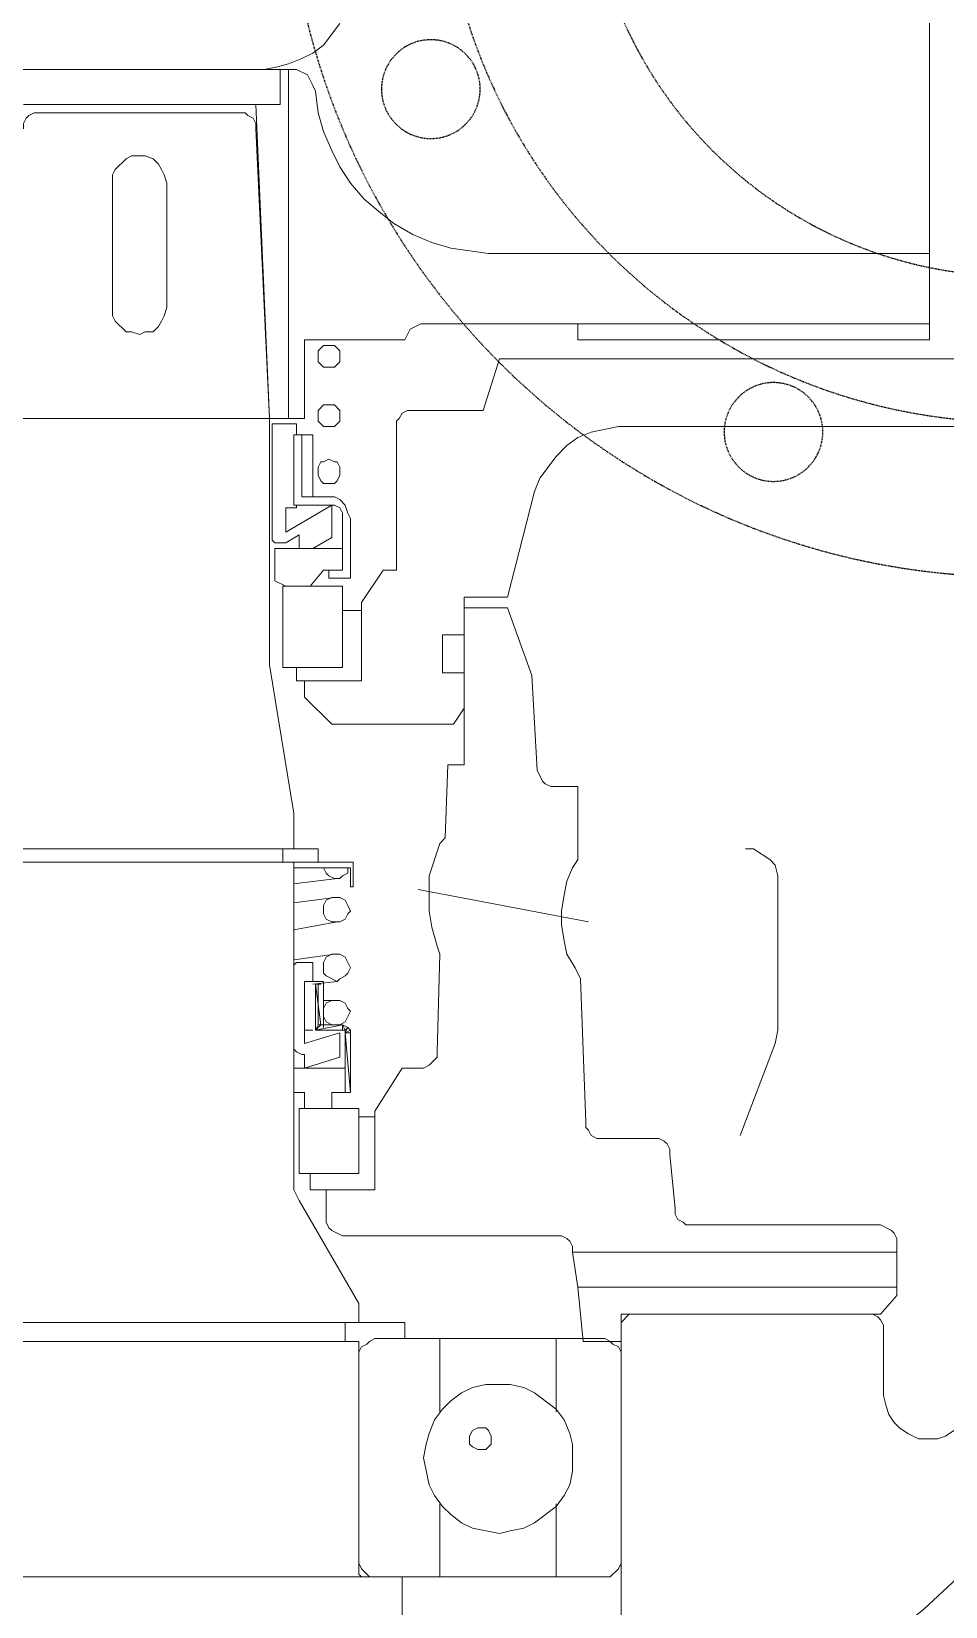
# Model space of a CAD drawing. Extents: x -3873 to 164127, y 7129 to 96529.
# Drawn here: x 54457.5 to 54619.2, y 32112.4 to 32390.8 of the extents above; entities that cross this region are included whole.
import ezdxf

# ---------------------------------------------------------------- set-up
doc = ezdxf.new("R2010")
doc.units = 0
doc.linetypes.add('DASHED', pattern=[0.2068, 0.1655, -0.0413])
doc.linetypes.add('HIDDEN', pattern=[9.525, 6.35, -3.175])
doc.layers.get('0').update_dxf_attribs({"linetype": 'CONTINUOUS'})
doc.layers.add('FLOORGUTTER', color=5, linetype='HIDDEN')
doc.layers.add('LAYOUT-KROMEKA', color=1, linetype='CONTINUOUS')

# ---------------------------------------------------------------- blocks, each defined once
blk = doc.blocks.new('bwk 5000-ust')
at = {"color": 1, "lineweight": 0}
for points in [[(-535.26, -31.09), (-536.22, -32.05), (-543.39, -31.09)], [(-536.22, -32.05), (-543.39, -31.09), (-543.39, -32.05)], [(-535.26, -35.88), (-536.22, -35.88), (-535.26, -31.09)], [(-536.22, -35.88), (-535.26, -31.09), (-536.22, -32.05)], [(-535.74, -36.83), (-535.26, -36.35), (-536.22, -35.88)], [(-535.26, -36.35), (-536.22, -35.88), (-535.26, -35.88)], [(-535.26, -37.31), (-534.78, -36.35), (-535.74, -36.83)], [(-534.78, -36.35), (-535.74, -36.83), (-535.26, -36.35)], [(-534.78, -37.31), (-534.78, -36.35), (-535.26, -37.31)], [(-524.26, -36.35), (-524.26, -37.31), (-534.78, -36.35)], [(-524.26, -37.31), (-534.78, -36.35), (-534.78, -37.31)]]:
    blk.add_lwpolyline(points, dxfattribs=at)
at = {"color": 1, "lineweight": 5}
for points in [[(-535.26, -35.88), (-536.22, -35.88), (-536.22, -31.57), (-535.26, -31.09)], [(-535.74, -36.83), (-535.26, -36.35), (-535.26, -35.88), (-536.22, -35.88)], [(-535.26, -37.31), (-534.78, -36.35), (-535.26, -36.35), (-535.74, -36.83)], [(-534.78, -37.31), (-534.78, -36.35), (-535.26, -37.31)], [(-524.26, -36.35), (-524.26, -37.31), (-534.78, -37.31), (-534.78, -36.35)]]:
    blk.add_lwpolyline(points, close=True, dxfattribs=at)
at = {"color": 1, "lineweight": 0}
blk.add_lwpolyline([(-534.78, -36.35), (-535.26, -37.31)], close=True, dxfattribs=at)
at = {"color": 1, "lineweight": 5}
for points in [[(-483.6, -36.35), (-483.6, -36.35), (-483.6, 36.35), (-483.6, 36.35)], [(-480.25, 36.35), (-480.25, 36.35), (-480.25, -36.35), (-480.25, -36.35)], [(-438.64, 38.75), (-438.64, 38.75), (-438.64, -38.75), (-438.64, -38.75)], [(-567.31, -25.35), (-567.31, -25.35), (-567.31, 25.83), (-567.31, 25.83)], [(-564.92, -27.27), (-564.92, -27.27), (-564.92, 27.27), (-564.92, 27.27)], [(-705.07, 0), (-705.07, 0), (-705.07, 24.87), (-705.07, 24.87)], [(-643.37, -26.31), (-643.37, -26.31), (-643.37, 23.44), (-643.37, 23.44)], [(-698.85, 20.57), (-698.85, 20.57), (-698.85, -20.57), (-698.85, -20.57)], [(-697.42, 17.7), (-697.42, 17.7), (-697.42, -17.7), (-697.42, -17.7)], [(-684.98, 4.78), (-684.98, 4.78), (-662.98, 4.78), (-662.98, 4.78)], [(-438.64, 0), (-438.64, 0), (-438.64, -73.66), (-438.64, -73.66)], [(-705.07, 0), (-705.07, 0), (-705.07, -24.87), (-705.07, -24.87)], [(-684.98, -4.78), (-684.98, -4.78), (-662.98, -4.78), (-662.98, -4.78)], [(-698.85, -20.57), (-698.85, -20.57), (-698.85, -24.87), (-698.85, -24.87)], [(-643.37, -22.96), (-643.37, -22.96), (-698.85, -20.57), (-698.85, -20.57)], [(-643.37, -22.96), (-643.37, -22.96), (-694.55, -20.57), (-694.55, -20.57)], [(-705.07, -24.87), (-705.07, -24.87), (-705.07, -26.31), (-705.07, -26.31)], [(-698.85, -24.87), (-698.85, -24.87), (-705.07, -24.87), (-705.07, -24.87)], [(-643.37, -22.96), (-643.37, -22.96), (-599.84, -22.96), (-599.84, -22.96)], [(-622.8, -23.44), (-622.8, -23.44), (-642.41, -23.44), (-642.41, -23.44)], [(-642.41, -27.74), (-642.41, -27.74), (-642.41, -23.44), (-642.41, -23.44)], [(-614.67, -23.92), (-614.67, -23.92), (-620.41, -23.92), (-620.41, -23.92)], [(-620.41, -23.92), (-620.41, -23.92), (-620.41, -35.88), (-620.41, -35.88)], [(-613.71, -25.83), (-613.71, -25.83), (-614.67, -23.92), (-614.67, -23.92)], [(-599.84, -22.96), (-599.84, -22.96), (-573.53, -27.27), (-573.53, -27.27)], [(-643.37, -26.31), (-643.37, -26.31), (-705.07, -26.31), (-705.07, -26.31)], [(-705.07, -26.31), (-705.07, -26.31), (-705.07, -26.31), (-705.07, -26.31)], [(-643.37, -26.31), (-643.37, -26.31), (-643.37, -29.18), (-643.37, -29.18)], [(-640.5, -27.74), (-640.5, -27.74), (-642.41, -27.74), (-642.41, -27.74)], [(-640.5, -27.27), (-640.5, -27.27), (-640.5, -28.7), (-640.5, -28.7)], [(-628.06, -27.27), (-628.06, -27.27), (-640.5, -27.27), (-640.5, -27.27)], [(-640.5, -27.27), (-640.5, -27.27), (-640.5, -27.74), (-640.5, -27.74)], [(-623.28, -25.83), (-623.28, -25.83), (-628.06, -33.96), (-628.06, -33.96)], [(-628.06, -33.48), (-628.06, -33.48), (-628.06, -27.27), (-628.06, -27.27)], [(-628.06, -27.74), (-628.06, -27.74), (-628.06, -27.27), (-628.06, -27.27)], [(-627.58, -27.74), (-627.58, -27.74), (-628.06, -27.74), (-628.06, -27.74)], [(-627.58, -25.83), (-627.58, -25.83), (-627.58, -27.74), (-627.58, -27.74)], [(-623.28, -25.83), (-623.28, -25.83), (-627.58, -25.83), (-627.58, -25.83)], [(-622.8, -28.22), (-622.8, -28.22), (-621.36, -25.83), (-621.36, -25.83)], [(-613.71, -25.35), (-613.71, -25.35), (-613.71, -30.14), (-613.71, -30.14)], [(-613.71, -25.35), (-613.71, -25.35), (-599.36, -25.35), (-599.36, -25.35)], [(-613.71, -35.88), (-613.71, -35.88), (-613.71, -25.35), (-613.71, -25.35)], [(-599.36, -25.35), (-599.36, -25.35), (-599.36, -27.74), (-599.36, -27.74)], [(-596.97, -27.74), (-596.97, -27.74), (-599.36, -27.74), (-599.36, -27.74)], [(-599.36, -27.74), (-599.36, -27.74), (-599.36, -35.88), (-599.36, -35.88)], [(-599.36, -27.74), (-599.36, -27.74), (-599.36, -35.88), (-599.36, -35.88)], [(-596.97, -27.74), (-596.97, -27.74), (-596.97, -29.66), (-596.97, -29.66)], [(-573.53, -27.27), (-573.53, -27.27), (-567.31, -27.27), (-567.31, -27.27)], [(-567.31, -31.57), (-567.31, -31.57), (-567.31, -25.35), (-567.31, -25.35)], [(-564.92, -25.35), (-564.92, -25.35), (-567.31, -25.35), (-567.31, -25.35)], [(-564.92, -27.27), (-564.92, -27.27), (-564.92, -25.35), (-564.92, -25.35)], [(-564.92, -27.27), (-564.92, -27.27), (-564.92, -37.79), (-564.92, -37.79)], [(-564.92, -27.27), (-564.92, -27.27), (-508.95, -27.27), (-508.95, -27.27)], [(-563.96, -37.31), (-563.96, -37.31), (-563.96, -27.27), (-563.96, -27.27)], [(-561.09, -27.27), (-561.09, -27.27), (-562.05, -34.92), (-562.05, -34.92)], [(-557.74, -27.27), (-557.74, -27.27), (-558.7, -34.44), (-558.7, -34.44)], [(-552.96, -27.27), (-552.96, -27.27), (-554.4, -34.92), (-554.4, -34.92)], [(-547.7, -27.27), (-547.7, -27.27), (-548.66, -34.44), (-548.66, -34.44)], [(-532.39, -27.27), (-532.39, -27.27), (-545.79, -27.27), (-545.79, -27.27)], [(-528.56, -36.35), (-528.56, -36.35), (-528.56, -27.27), (-528.56, -27.27)], [(-528.56, -27.27), (-528.56, -27.27), (-524.26, -27.27), (-524.26, -27.27)], [(-524.26, -27.27), (-524.26, -27.27), (-524.26, -29.18), (-524.26, -29.18)], [(-643.37, -29.18), (-643.37, -29.18), (-657.24, -29.18), (-657.24, -29.18)], [(-657.24, -29.18), (-657.24, -29.18), (-657.24, -46.88), (-657.24, -46.88)], [(-640.5, -28.7), (-640.5, -28.7), (-629.49, -28.7), (-629.49, -28.7)], [(-640.5, -30.61), (-640.5, -30.61), (-640.5, -28.7), (-640.5, -28.7)], [(-629.49, -30.61), (-629.49, -30.61), (-640.5, -30.61), (-640.5, -30.61)], [(-629.49, -33.48), (-629.49, -33.48), (-629.49, -28.7), (-629.49, -28.7)], [(-620.41, -28.22), (-620.41, -28.22), (-622.8, -28.22), (-622.8, -28.22)], [(-620.41, -30.61), (-620.41, -30.61), (-622.32, -33.96), (-622.32, -33.96)], [(-620.41, -28.22), (-620.41, -28.22), (-620.41, -30.61), (-620.41, -30.61)], [(-613.71, -30.14), (-613.71, -30.14), (-616.58, -32.53), (-616.58, -32.53)], [(-596.97, -29.18), (-596.97, -29.18), (-594.1, -29.18), (-594.1, -29.18)], [(-596.97, -29.18), (-596.97, -29.18), (-596.97, -39.22), (-596.97, -39.22)], [(-596.97, -29.66), (-596.97, -29.66), (-596.97, -39.22), (-596.97, -39.22)], [(-589.31, -33.96), (-589.31, -33.96), (-594.1, -29.18), (-594.1, -29.18)], [(-547.22, -28.7), (-547.22, -28.7), (-547.22, -30.61), (-547.22, -30.61)], [(-547.22, -30.61), (-547.22, -30.61), (-543.87, -30.61), (-543.87, -30.61)], [(-543.87, -29.18), (-543.87, -29.18), (-532.87, -29.18), (-532.87, -29.18)], [(-543.87, -30.61), (-543.87, -30.61), (-543.87, -29.18), (-543.87, -29.18)], [(-543.39, -30.61), (-543.39, -30.61), (-543.87, -34.92), (-543.87, -34.92)], [(-543.87, -32.53), (-543.87, -32.53), (-543.87, -30.61), (-543.87, -30.61)], [(-535.26, -30.61), (-535.26, -30.61), (-535.26, -29.18), (-535.26, -29.18)], [(-532.87, -29.18), (-532.87, -29.18), (-534.78, -35.4), (-534.78, -35.4)], [(-530.96, -29.18), (-530.96, -29.18), (-530.96, -28.7), (-530.96, -28.7)], [(-528.56, -29.18), (-528.56, -29.18), (-530.96, -29.18), (-530.96, -29.18)], [(-530.48, -35.4), (-530.48, -35.4), (-528.56, -29.18), (-528.56, -29.18)], [(-524.26, -29.18), (-524.26, -29.18), (-521.39, -29.18), (-521.39, -29.18)], [(-521.39, -38.75), (-521.39, -38.75), (-521.39, -28.22), (-521.39, -28.22)], [(-521.39, -28.22), (-521.39, -28.22), (-509.91, -28.22), (-509.91, -28.22)], [(-521.39, -29.18), (-521.39, -29.18), (-521.39, -33.96), (-521.39, -33.96)], [(-509.91, -28.22), (-509.91, -28.22), (-509.91, -38.75), (-509.91, -38.75)], [(-509.91, -38.75), (-509.91, -38.75), (-509.91, -30.14), (-509.91, -30.14)], [(-509.91, -30.14), (-509.91, -30.14), (-507.04, -30.14), (-507.04, -30.14)], [(-507.04, -30.14), (-507.04, -30.14), (-507.04, -41.62), (-507.04, -41.62)], [(-486.95, -38.75), (-486.95, -38.75), (-505.13, -28.22), (-505.13, -28.22)], [(-616.58, -33.48), (-616.58, -33.48), (-616.58, -32.53), (-616.58, -32.53)], [(-564.92, -31.57), (-564.92, -31.57), (-567.31, -31.57), (-567.31, -31.57)], [(-535.74, -32.53), (-535.74, -32.53), (-543.87, -32.53), (-543.87, -32.53)], [(-540.52, -34.92), (-540.52, -34.92), (-540.52, -32.53), (-540.52, -32.53)], [(-536.22, -32.53), (-536.22, -32.53), (-536.22, -34.44), (-536.22, -34.44)], [(-507.04, -33.01), (-507.04, -33.01), (-502.26, -33.01), (-502.26, -33.01)], [(-507.04, -33.01), (-507.04, -33.01), (-507.04, -41.62), (-507.04, -41.62)], [(-628.06, -33.96), (-628.06, -33.96), (-622.32, -33.96), (-622.32, -33.96)], [(-625.67, -35.88), (-625.67, -35.88), (-616.58, -35.88), (-616.58, -35.88)], [(-616.58, -33.48), (-616.58, -33.48), (-615.14, -33.48), (-615.14, -33.48)], [(-616.58, -35.88), (-616.58, -35.88), (-616.58, -33.48), (-616.58, -33.48)], [(-615.14, -37.31), (-615.14, -37.31), (-615.14, -33.48), (-615.14, -33.48)], [(-609.4, -35.88), (-609.4, -35.88), (-613.71, -35.88), (-613.71, -35.88)], [(-599.36, -35.88), (-599.36, -35.88), (-611.32, -35.88), (-611.32, -35.88)], [(-609.4, -35.88), (-609.4, -35.88), (-609.4, -39.22), (-609.4, -39.22)], [(-599.36, -35.88), (-599.36, -35.88), (-609.4, -35.88), (-609.4, -35.88)], [(-589.31, -33.96), (-589.31, -33.96), (-589.31, -55.49), (-589.31, -55.49)], [(-534.78, -35.4), (-534.78, -35.4), (-530.48, -35.4), (-530.48, -35.4)], [(-524.26, -33.96), (-524.26, -33.96), (-524.26, -36.35), (-524.26, -36.35)], [(-521.39, -33.96), (-521.39, -33.96), (-524.26, -33.96), (-524.26, -33.96)], [(-498.91, -35.88), (-498.91, -35.88), (-498.91, -73.66), (-498.91, -73.66)], [(-615.14, -37.31), (-615.14, -37.31), (-625.67, -37.31), (-625.67, -37.31)], [(-564.92, -37.79), (-564.92, -37.79), (-560.61, -37.79), (-560.61, -37.79)], [(-560.61, -37.31), (-560.61, -37.31), (-563.96, -37.31), (-563.96, -37.31)], [(-560.61, -37.79), (-560.61, -37.79), (-560.61, -37.31), (-560.61, -37.31)], [(-524.26, -36.35), (-524.26, -36.35), (-528.56, -36.35), (-528.56, -36.35)], [(-509.91, -38.75), (-509.91, -38.75), (-521.39, -38.75), (-521.39, -38.75)], [(-519.95, -41.62), (-519.95, -41.62), (-519.95, -38.75), (-519.95, -38.75)], [(-519.95, -38.75), (-519.95, -38.75), (-509.91, -38.75), (-509.91, -38.75)], [(-486.95, -38.75), (-486.95, -38.75), (-483.6, -38.75), (-483.6, -38.75)], [(-483.6, -36.35), (-483.6, -36.35), (-480.25, -36.35), (-480.25, -36.35)], [(-483.6, -38.75), (-483.6, -38.75), (-483.6, -36.35), (-483.6, -36.35)], [(-483.6, -38.75), (-483.6, -38.75), (-483.6, -46.88), (-483.6, -46.88)], [(-480.25, -36.35), (-480.25, -36.35), (-480.25, -38.75), (-480.25, -38.75)], [(-480.25, -38.75), (-480.25, -38.75), (-439.59, -38.75), (-439.59, -38.75)], [(-441.99, -38.75), (-441.99, -38.75), (-477.38, -38.75), (-477.38, -38.75)], [(-610.84, -39.22), (-610.84, -39.22), (-616.58, -43.05), (-616.58, -43.05)], [(-596.97, -39.22), (-596.97, -39.22), (-610.84, -39.22), (-610.84, -39.22)], [(-596.97, -39.22), (-596.97, -39.22), (-609.4, -39.22), (-609.4, -39.22)], [(-520.91, -41.62), (-520.91, -41.62), (-528.56, -46.4), (-528.56, -46.4)], [(-507.04, -41.62), (-507.04, -41.62), (-520.91, -41.62), (-520.91, -41.62)], [(-507.04, -41.62), (-507.04, -41.62), (-520.91, -41.62), (-520.91, -41.62)], [(-507.04, -41.62), (-507.04, -41.62), (-519.95, -41.62), (-519.95, -41.62)], [(-507.04, -41.62), (-507.04, -41.62), (-519.95, -41.62), (-519.95, -41.62)], [(-480.73, -45.44), (-480.73, -45.44), (-480.73, -41.62), (-480.73, -41.62)], [(-438.64, -39.22), (-438.64, -39.22), (-438.64, -46.4), (-438.64, -46.4)], [(-616.58, -43.05), (-616.58, -43.05), (-616.58, -45.44), (-616.58, -45.44)], [(-616.58, -45.44), (-616.58, -45.44), (-641.93, -45.44), (-641.93, -45.44)], [(-528.56, -49.27), (-528.56, -49.27), (-528.56, -46.4), (-528.56, -46.4)], [(-483.6, -46.88), (-483.6, -46.88), (-480.73, -46.88), (-480.73, -46.88)], [(-480.73, -53.1), (-480.73, -53.1), (-480.73, -45.44), (-480.73, -45.44)], [(-438.64, -45.44), (-438.64, -45.44), (-438.64, -53.1), (-438.64, -53.1)], [(-438.64, -46.4), (-438.64, -46.4), (-197.55, -46.4), (-197.55, -46.4)], [(-644.8, -48.31), (-644.8, -48.31), (-644.8, -60.75), (-644.8, -60.75)], [(-554.4, -79.4), (-554.4, -79.4), (-560.14, -49.27), (-560.14, -49.27)], [(-660.11, -51.18), (-660.11, -51.18), (-660.11, -139.68), (-660.11, -139.68)], [(-550.09, -52.62), (-550.09, -52.62), (-548.66, -53.1), (-548.66, -53.1)], [(-548.66, -53.1), (-548.66, -53.1), (-531.43, -52.62), (-531.43, -52.62)], [(-605.1, -57.4), (-605.1, -57.4), (-605.1, -53.57), (-605.1, -53.57)], [(-605.1, -53.57), (-605.1, -53.57), (-598.4, -53.57), (-598.4, -53.57)], [(-598.4, -53.57), (-598.4, -53.57), (-598.4, -57.4), (-598.4, -57.4)], [(-592.18, -57.4), (-592.18, -57.4), (-589.31, -55.49), (-589.31, -55.49)], [(-582.14, -54.53), (-582.14, -54.53), (-569.22, -54.05), (-569.22, -54.05)], [(-582.14, -54.53), (-582.14, -54.53), (-582.14, -57.4), (-582.14, -57.4)], [(-569.22, -54.05), (-569.22, -54.05), (-568.27, -53.1), (-568.27, -53.1)], [(-480.73, -73.66), (-480.73, -73.66), (-480.73, -53.1), (-480.73, -53.1)], [(-467.82, -53.1), (-467.82, -53.1), (-480.73, -53.1), (-480.73, -53.1)], [(-438.64, -53.1), (-438.64, -53.1), (-451.55, -53.1), (-451.55, -53.1)], [(-611.8, -57.4), (-611.8, -57.4), (-611.8, -65.05), (-611.8, -65.05)], [(-605.1, -57.4), (-605.1, -57.4), (-611.8, -57.4), (-611.8, -57.4)], [(-609.88, -57.4), (-609.88, -57.4), (-609.88, -65.05), (-609.88, -65.05)], [(-582.14, -57.4), (-582.14, -57.4), (-609.88, -57.4), (-609.88, -57.4)], [(-592.18, -57.4), (-592.18, -57.4), (-594.1, -57.4), (-594.1, -57.4)], [(-644.8, -60.75), (-644.8, -60.75), (-653.89, -63.62), (-653.89, -63.62)], [(-672.54, -139.68), (-672.54, -139.68), (-672.54, -61.71), (-672.54, -61.71)], [(-653.89, -63.62), (-653.89, -63.62), (-653.89, -195.64), (-653.89, -195.64)], [(-611.8, -65.05), (-611.8, -65.05), (-630.45, -69.84), (-630.45, -69.84)], [(-609.88, -65.05), (-609.88, -65.05), (-597.92, -69.36), (-597.92, -69.36)], [(-581.18, -70.32), (-581.18, -70.32), (-597.92, -69.36), (-597.92, -69.36)], [(-578.31, -77.49), (-578.31, -77.49), (-578.31, -73.66), (-578.31, -73.66)], [(-480.73, -78.45), (-480.73, -78.45), (-480.73, -73.66), (-480.73, -73.66)], [(-467.82, -73.66), (-467.82, -73.66), (-480.73, -73.66), (-480.73, -73.66)], [(-438.64, -73.66), (-438.64, -73.66), (-451.55, -73.66), (-451.55, -73.66)], [(-660.11, -77.49), (-660.11, -77.49), (-657.24, -77.49), (-657.24, -77.49)], [(-657.24, -77.49), (-657.24, -77.49), (-657.24, -139.68), (-657.24, -139.68)], [(-578.31, -77.49), (-578.31, -77.49), (-565.4, -77.49), (-565.4, -77.49)], [(-565.4, -77.49), (-565.4, -77.49), (-563.96, -76.53), (-563.96, -76.53)], [(-546.26, -77.01), (-546.26, -77.01), (-544.35, -77.97), (-544.35, -77.97)], [(-496.04, -76.53), (-496.04, -76.53), (-496.04, -133.94), (-496.04, -133.94)], [(-489.82, -77.49), (-489.82, -77.49), (-496.04, -76.53), (-496.04, -76.53)], [(-480.25, -78.45), (-480.25, -78.45), (-489.82, -77.49), (-489.82, -77.49)], [(-489.82, -77.49), (-489.82, -77.49), (-489.82, -133.94), (-489.82, -133.94)], [(-544.35, -77.97), (-544.35, -77.97), (-519, -78.93), (-519, -78.93)], [(-480.73, -82.27), (-480.73, -82.27), (-480.73, -78.45), (-480.73, -78.45)], [(-480.25, -85.14), (-480.25, -85.14), (-480.25, -78.45), (-480.25, -78.45)], [(-516.13, -90.88), (-516.13, -90.88), (-516.13, -81.8), (-516.13, -81.8)], [(-641.93, -84.67), (-641.93, -84.67), (-641.93, -150.2), (-641.93, -150.2)], [(-483.6, -85.14), (-483.6, -85.14), (-485.04, -86.58), (-485.04, -86.58)], [(-480.25, -85.14), (-480.25, -85.14), (-485.04, -85.14), (-485.04, -85.14)], [(-485.04, -131.06), (-485.04, -131.06), (-485.04, -85.14), (-485.04, -85.14)], [(-406.11, -85.14), (-406.11, -85.14), (-483.6, -85.14), (-483.6, -85.14)], [(-441.99, -85.14), (-441.99, -85.14), (-477.38, -85.14), (-477.38, -85.14)], [(-485.04, -86.58), (-485.04, -86.58), (-485.04, -106.19), (-485.04, -106.19)], [(-513.26, -93.75), (-513.26, -93.75), (-503.69, -94.71), (-503.69, -94.71)], [(-500.82, -131.06), (-500.82, -131.06), (-500.82, -97.58), (-500.82, -97.58)], [(-516.61, -106.19), (-516.61, -106.19), (-532.87, -112.41), (-532.87, -112.41)], [(-485.04, -117.19), (-485.04, -117.19), (-485.04, -106.19), (-485.04, -106.19)], [(-485.04, -117.19), (-485.04, -117.19), (-485.04, -128.67), (-485.04, -128.67)], [(-485.04, -131.06), (-485.04, -131.06), (-488.38, -133.94), (-488.38, -133.94)], [(-482.17, -131.54), (-482.17, -131.54), (-470.69, -131.54), (-470.69, -131.54)], [(-497.47, -133.94), (-497.47, -133.94), (-496.04, -133.94), (-496.04, -133.94)], [(-496.04, -133.94), (-496.04, -133.94), (-488.38, -133.94), (-488.38, -133.94)], [(-767.26, -139.68), (-767.26, -139.68), (-657.24, -139.68), (-657.24, -139.68)]]:
    blk.add_open_spline(points, degree=3, dxfattribs=at)
for points, knots in [([(-697.42, 17.7), (-697.42, 17.7), (-697.42, 18.66), (-697.42, 18.66), (-697.42, 18.66), (-696.94, 19.61), (-696.94, 19.61), (-696.94, 19.61), (-696.46, 20.09), (-696.46, 20.09), (-696.46, 20.09), (-695.51, 20.57), (-695.51, 20.57), (-695.51, 20.57), (-694.55, 20.57), (-694.55, 20.57)], [0, 0, 0, 0, 1, 1, 1, 2, 2, 2, 3, 3, 3, 4, 4, 4, 5, 5, 5, 5]), ([(-684.98, -4.78), (-684.98, -4.78), (-686.42, -4.31), (-686.42, -4.31), (-686.42, -4.31), (-687.37, -3.83), (-687.37, -3.83), (-687.37, -3.83), (-688.33, -3.35), (-688.33, -3.35), (-688.33, -3.35), (-689.29, -2.39), (-689.29, -2.39), (-689.29, -2.39), (-689.77, -0.96), (-689.77, -0.96), (-689.77, -0.96), (-689.77, 1.44), (-689.77, 1.44), (-689.77, 1.44), (-689.29, 2.39), (-689.29, 2.39), (-689.29, 2.39), (-687.37, 4.31), (-687.37, 4.31), (-687.37, 4.31), (-686.42, 4.78), (-686.42, 4.78), (-686.42, 4.78), (-684.98, 4.78), (-684.98, 4.78)], [0, 0, 0, 0, 1, 1, 1, 2, 2, 2, 3, 3, 3, 4, 4, 4, 5, 5, 5, 6, 6, 6, 7, 7, 7, 8, 8, 8, 9, 9, 9, 10, 10, 10, 10]), ([(-662.98, 4.78), (-662.98, 4.78), (-661.54, 4.78), (-661.54, 4.78), (-661.54, 4.78), (-660.59, 4.31), (-660.59, 4.31), (-660.59, 4.31), (-658.67, 2.39), (-658.67, 2.39), (-658.67, 2.39), (-658.67, 1.44), (-658.67, 1.44), (-658.67, 1.44), (-658.19, 0), (-658.19, 0), (-658.19, 0), (-658.67, -0.96), (-658.67, -0.96), (-658.67, -0.96), (-658.67, -2.39), (-658.67, -2.39), (-658.67, -2.39), (-659.63, -3.35), (-659.63, -3.35), (-659.63, -3.35), (-660.59, -3.83), (-660.59, -3.83), (-660.59, -3.83), (-661.54, -4.31), (-661.54, -4.31), (-661.54, -4.31), (-662.98, -4.78), (-662.98, -4.78)], [0, 0, 0, 0, 1, 1, 1, 2, 2, 2, 3, 3, 3, 4, 4, 4, 5, 5, 5, 6, 6, 6, 7, 7, 7, 8, 8, 8, 9, 9, 9, 10, 10, 10, 11, 11, 11, 11]), ([(-694.55, -20.57), (-694.55, -20.57), (-695.51, -20.57), (-695.51, -20.57), (-695.51, -20.57), (-696.46, -20.09), (-696.46, -20.09), (-696.46, -20.09), (-696.94, -19.13), (-696.94, -19.13), (-696.94, -19.13), (-697.42, -18.66), (-697.42, -18.66), (-697.42, -18.66), (-697.42, -17.7), (-697.42, -17.7)], [0, 0, 0, 0, 1, 1, 1, 2, 2, 2, 3, 3, 3, 4, 4, 4, 5, 5, 5, 5]), ([(-705.07, -22), (-705.07, -22), (-705.55, -24.4), (-705.55, -24.4), (-705.55, -24.4), (-706.03, -26.31), (-706.03, -26.31), (-706.03, -26.31), (-706.99, -28.7), (-706.99, -28.7), (-706.99, -28.7), (-707.94, -30.61), (-707.94, -30.61), (-707.94, -30.61), (-709.38, -32.53), (-709.38, -32.53), (-709.38, -32.53), (-713.2, -35.4), (-713.2, -35.4)], [0, 0, 0, 0, 1, 1, 1, 2, 2, 2, 3, 3, 3, 4, 4, 4, 5, 5, 5, 6, 6, 6, 6]), ([(-622.8, -23.44), (-622.8, -23.44), (-621.84, -23.44), (-621.84, -23.44), (-621.84, -23.44), (-621.36, -23.92), (-621.36, -23.92), (-621.36, -23.92), (-621.36, -25.83), (-621.36, -25.83)], [0, 0, 0, 0, 1, 1, 1, 2, 2, 2, 3, 3, 3, 3]), ([(-701.25, -31.09), (-701.25, -31.09), (-702.2, -30.61), (-702.2, -30.61), (-702.2, -30.61), (-704.12, -29.66), (-704.12, -29.66), (-704.12, -29.66), (-705.07, -27.74), (-705.07, -27.74), (-705.07, -27.74), (-705.07, -26.31), (-705.07, -26.31)], [0, 0, 0, 0, 1, 1, 1, 2, 2, 2, 3, 3, 3, 4, 4, 4, 4]), ([(-547.22, -28.7), (-547.22, -28.7), (-547.22, -27.74), (-547.22, -27.74), (-547.22, -27.74), (-546.74, -27.27), (-546.74, -27.27), (-546.74, -27.27), (-545.79, -27.27), (-545.79, -27.27)], [0, 0, 0, 0, 1, 1, 1, 2, 2, 2, 3, 3, 3, 3]), ([(-532.39, -27.27), (-532.39, -27.27), (-531.91, -27.27), (-531.91, -27.27), (-531.91, -27.27), (-531.43, -27.74), (-531.43, -27.74), (-531.43, -27.74), (-530.96, -28.7), (-530.96, -28.7)], [0, 0, 0, 0, 1, 1, 1, 2, 2, 2, 3, 3, 3, 3]), ([(-508.95, -27.27), (-508.95, -27.27), (-507.04, -27.27), (-507.04, -27.27), (-507.04, -27.27), (-505.13, -28.22), (-505.13, -28.22)], [0, 0, 0, 0, 1, 1, 1, 2, 2, 2, 2]), ([(-701.25, -31.09), (-701.25, -31.09), (-697.42, -31.57), (-697.42, -31.57), (-697.42, -31.57), (-694.07, -32.53), (-694.07, -32.53), (-694.07, -32.53), (-690.72, -33.96), (-690.72, -33.96), (-690.72, -33.96), (-687.85, -35.4), (-687.85, -35.4), (-687.85, -35.4), (-684.98, -37.31), (-684.98, -37.31), (-684.98, -37.31), (-682.11, -39.7), (-682.11, -39.7), (-682.11, -39.7), (-679.72, -42.57), (-679.72, -42.57), (-679.72, -42.57), (-677.81, -44.96), (-677.81, -44.96), (-677.81, -44.96), (-675.89, -48.31), (-675.89, -48.31), (-675.89, -48.31), (-674.46, -51.66), (-674.46, -51.66), (-674.46, -51.66), (-673.5, -55.01), (-673.5, -55.01), (-673.5, -55.01), (-672.54, -61.71), (-672.54, -61.71)], [0, 0, 0, 0, 1, 1, 1, 2, 2, 2, 3, 3, 3, 4, 4, 4, 5, 5, 5, 6, 6, 6, 7, 7, 7, 8, 8, 8, 9, 9, 9, 10, 10, 10, 11, 11, 11, 12, 12, 12, 12]), ([(-656.28, -33.48), (-656.28, -33.48), (-656.28, -32.53), (-656.28, -32.53), (-656.28, -32.53), (-655.32, -31.57), (-655.32, -31.57), (-655.32, -31.57), (-653.41, -31.57), (-653.41, -31.57), (-653.41, -31.57), (-652.45, -32.53), (-652.45, -32.53), (-652.45, -32.53), (-652.45, -34.44), (-652.45, -34.44), (-652.45, -34.44), (-653.41, -35.4), (-653.41, -35.4), (-653.41, -35.4), (-655.32, -35.4), (-655.32, -35.4), (-655.32, -35.4), (-656.28, -34.44), (-656.28, -34.44), (-656.28, -34.44), (-656.28, -33.48), (-656.28, -33.48)], [0, 0, 0, 0, 1, 1, 1, 2, 2, 2, 3, 3, 3, 4, 4, 4, 5, 5, 5, 6, 6, 6, 7, 7, 7, 8, 8, 8, 9, 9, 9, 9]), ([(-645.76, -33.48), (-645.76, -33.48), (-645.76, -32.53), (-645.76, -32.53), (-645.76, -32.53), (-644.8, -31.57), (-644.8, -31.57), (-644.8, -31.57), (-642.89, -31.57), (-642.89, -31.57), (-642.89, -31.57), (-641.93, -32.53), (-641.93, -32.53), (-641.93, -32.53), (-641.93, -34.44), (-641.93, -34.44), (-641.93, -34.44), (-642.89, -35.4), (-642.89, -35.4), (-642.89, -35.4), (-644.8, -35.4), (-644.8, -35.4), (-644.8, -35.4), (-645.76, -34.44), (-645.76, -34.44), (-645.76, -34.44), (-645.76, -33.48), (-645.76, -33.48)], [0, 0, 0, 0, 1, 1, 1, 2, 2, 2, 3, 3, 3, 4, 4, 4, 5, 5, 5, 6, 6, 6, 7, 7, 7, 8, 8, 8, 9, 9, 9, 9]), ([(-636.19, -33.48), (-636.19, -33.48), (-635.71, -32.53), (-635.71, -32.53), (-635.71, -32.53), (-635.71, -32.05), (-635.71, -32.05), (-635.71, -32.05), (-634.76, -31.57), (-634.76, -31.57), (-634.76, -31.57), (-633.32, -31.57), (-633.32, -31.57), (-633.32, -31.57), (-632.36, -32.05), (-632.36, -32.05), (-632.36, -32.05), (-631.89, -32.53), (-631.89, -32.53), (-631.89, -32.53), (-631.89, -34.44), (-631.89, -34.44), (-631.89, -34.44), (-632.36, -34.92), (-632.36, -34.92), (-632.36, -34.92), (-633.32, -35.4), (-633.32, -35.4), (-633.32, -35.4), (-634.76, -35.4), (-634.76, -35.4), (-634.76, -35.4), (-635.71, -34.92), (-635.71, -34.92), (-635.71, -34.92), (-635.71, -34.44), (-635.71, -34.44), (-635.71, -34.44), (-636.19, -33.48), (-636.19, -33.48)], [0, 0, 0, 0, 1, 1, 1, 2, 2, 2, 3, 3, 3, 4, 4, 4, 5, 5, 5, 6, 6, 6, 7, 7, 7, 8, 8, 8, 9, 9, 9, 10, 10, 10, 11, 11, 11, 12, 12, 12, 13, 13, 13, 13]), ([(-563.96, -32.53), (-563.96, -32.53), (-563.01, -33.01), (-563.01, -33.01), (-563.01, -33.01), (-562.53, -33.48), (-562.53, -33.48), (-562.53, -33.48), (-562.05, -34.44), (-562.05, -34.44), (-562.05, -34.44), (-562.05, -35.4), (-562.05, -35.4), (-562.05, -35.4), (-562.53, -35.88), (-562.53, -35.88), (-562.53, -35.88), (-563.01, -36.83), (-563.01, -36.83), (-563.01, -36.83), (-563.96, -36.83), (-563.96, -36.83)], [0, 0, 0, 0, 1, 1, 1, 2, 2, 2, 3, 3, 3, 4, 4, 4, 5, 5, 5, 6, 6, 6, 7, 7, 7, 7]), ([(-558.7, -34.92), (-558.7, -34.92), (-558.7, -33.96), (-558.7, -33.96), (-558.7, -33.96), (-558.22, -33.01), (-558.22, -33.01), (-558.22, -33.01), (-557.27, -32.53), (-557.27, -32.53), (-557.27, -32.53), (-555.83, -32.53), (-555.83, -32.53), (-555.83, -32.53), (-554.87, -33.01), (-554.87, -33.01), (-554.87, -33.01), (-554.4, -33.96), (-554.4, -33.96), (-554.4, -33.96), (-554.4, -35.4), (-554.4, -35.4), (-554.4, -35.4), (-554.87, -36.35), (-554.87, -36.35), (-554.87, -36.35), (-555.83, -36.83), (-555.83, -36.83), (-555.83, -36.83), (-556.31, -37.31), (-556.31, -37.31), (-556.31, -37.31), (-557.27, -36.83), (-557.27, -36.83), (-557.27, -36.83), (-558.22, -36.35), (-558.22, -36.35), (-558.22, -36.35), (-558.7, -35.4), (-558.7, -35.4), (-558.7, -35.4), (-558.7, -34.92), (-558.7, -34.92)], [0, 0, 0, 0, 1, 1, 1, 2, 2, 2, 3, 3, 3, 4, 4, 4, 5, 5, 5, 6, 6, 6, 7, 7, 7, 8, 8, 8, 9, 9, 9, 10, 10, 10, 11, 11, 11, 12, 12, 12, 13, 13, 13, 14, 14, 14, 14]), ([(-548.66, -34.92), (-548.66, -34.92), (-548.66, -33.96), (-548.66, -33.96), (-548.66, -33.96), (-548.18, -33.01), (-548.18, -33.01), (-548.18, -33.01), (-547.22, -32.53), (-547.22, -32.53), (-547.22, -32.53), (-545.31, -32.53), (-545.31, -32.53), (-545.31, -32.53), (-544.83, -33.01), (-544.83, -33.01), (-544.83, -33.01), (-543.87, -34.92), (-543.87, -34.92), (-543.87, -34.92), (-544.35, -35.4), (-544.35, -35.4), (-544.35, -35.4), (-544.83, -36.35), (-544.83, -36.35), (-544.83, -36.35), (-545.31, -36.83), (-545.31, -36.83), (-545.31, -36.83), (-546.26, -37.31), (-546.26, -37.31), (-546.26, -37.31), (-547.22, -36.83), (-547.22, -36.83), (-547.22, -36.83), (-548.18, -36.35), (-548.18, -36.35), (-548.18, -36.35), (-548.66, -35.4), (-548.66, -35.4), (-548.66, -35.4), (-548.66, -34.92), (-548.66, -34.92)], [0, 0, 0, 0, 1, 1, 1, 2, 2, 2, 3, 3, 3, 4, 4, 4, 5, 5, 5, 6, 6, 6, 7, 7, 7, 8, 8, 8, 9, 9, 9, 10, 10, 10, 11, 11, 11, 12, 12, 12, 13, 13, 13, 14, 14, 14, 14]), ([(-535.26, -31.09), (-535.26, -31.09), (-536.22, -31.57), (-536.22, -31.57), (-536.22, -31.57), (-543.39, -31.57), (-543.39, -31.57), (-543.39, -31.57), (-543.39, -31.09), (-543.39, -31.09), (-543.39, -31.09), (-535.26, -31.09), (-535.26, -31.09)], [0, 0, 0, 0, 1, 1, 1, 2, 2, 2, 3, 3, 3, 4, 4, 4, 4]), ([(-540.52, -34.92), (-540.52, -34.92), (-540.52, -33.96), (-540.52, -33.96), (-540.52, -33.96), (-540.04, -33.01), (-540.04, -33.01), (-540.04, -33.01), (-539.09, -32.53), (-539.09, -32.53), (-539.09, -32.53), (-537.65, -32.53), (-537.65, -32.53), (-537.65, -32.53), (-536.7, -33.01), (-536.7, -33.01), (-536.7, -33.01), (-536.22, -33.96), (-536.22, -33.96), (-536.22, -33.96), (-536.22, -35.4), (-536.22, -35.4), (-536.22, -35.4), (-536.7, -36.35), (-536.7, -36.35), (-536.7, -36.35), (-537.65, -36.83), (-537.65, -36.83), (-537.65, -36.83), (-538.61, -37.31), (-538.61, -37.31), (-538.61, -37.31), (-539.09, -36.83), (-539.09, -36.83), (-539.09, -36.83), (-540.04, -36.35), (-540.04, -36.35), (-540.04, -36.35), (-540.52, -35.4), (-540.52, -35.4), (-540.52, -35.4), (-540.52, -34.92), (-540.52, -34.92)], [0, 0, 0, 0, 1, 1, 1, 2, 2, 2, 3, 3, 3, 4, 4, 4, 5, 5, 5, 6, 6, 6, 7, 7, 7, 8, 8, 8, 9, 9, 9, 10, 10, 10, 11, 11, 11, 12, 12, 12, 13, 13, 13, 14, 14, 14, 14]), ([(-502.26, -33.01), (-502.26, -33.01), (-501.3, -33.01), (-501.3, -33.01), (-501.3, -33.01), (-500.34, -33.48), (-500.34, -33.48), (-500.34, -33.48), (-499.86, -33.96), (-499.86, -33.96), (-499.86, -33.96), (-498.91, -35.88), (-498.91, -35.88)], [0, 0, 0, 0, 1, 1, 1, 2, 2, 2, 3, 3, 3, 4, 4, 4, 4]), ([(-625.67, -37.31), (-625.67, -37.31), (-626.62, -36.83), (-626.62, -36.83), (-626.62, -36.83), (-628.06, -36.35), (-628.06, -36.35), (-628.06, -36.35), (-629.02, -35.4), (-629.02, -35.4), (-629.02, -35.4), (-629.49, -34.44), (-629.49, -34.44), (-629.49, -34.44), (-629.49, -33.48), (-629.49, -33.48)], [0, 0, 0, 0, 1, 1, 1, 2, 2, 2, 3, 3, 3, 4, 4, 4, 5, 5, 5, 5]), ([(-625.67, -35.88), (-625.67, -35.88), (-626.62, -35.88), (-626.62, -35.88), (-626.62, -35.88), (-627.58, -35.4), (-627.58, -35.4), (-627.58, -35.4), (-628.06, -34.44), (-628.06, -34.44), (-628.06, -34.44), (-628.06, -33.48), (-628.06, -33.48)], [0, 0, 0, 0, 1, 1, 1, 2, 2, 2, 3, 3, 3, 4, 4, 4, 4]), ([(-480.73, -41.62), (-480.73, -41.62), (-480.25, -40.66), (-480.25, -40.66), (-480.25, -40.66), (-479.77, -40.18), (-479.77, -40.18), (-479.77, -40.18), (-479.3, -39.22), (-479.3, -39.22), (-479.3, -39.22), (-478.34, -38.75), (-478.34, -38.75), (-478.34, -38.75), (-477.38, -38.75), (-477.38, -38.75)], [0, 0, 0, 0, 1, 1, 1, 2, 2, 2, 3, 3, 3, 4, 4, 4, 5, 5, 5, 5]), ([(-441.99, -38.75), (-441.99, -38.75), (-441.03, -38.75), (-441.03, -38.75), (-441.03, -38.75), (-440.07, -39.22), (-440.07, -39.22), (-440.07, -39.22), (-438.64, -40.66), (-438.64, -40.66), (-438.64, -40.66), (-438.64, -45.44), (-438.64, -45.44)], [0, 0, 0, 0, 1, 1, 1, 2, 2, 2, 3, 3, 3, 4, 4, 4, 4]), ([(-439.59, -38.75), (-439.59, -38.75), (-439.12, -38.75), (-439.12, -38.75), (-439.12, -38.75), (-438.64, -39.22), (-438.64, -39.22)], [0, 0, 0, 0, 1, 1, 1, 2, 2, 2, 2]), ([(-660.11, -51.18), (-660.11, -51.18), (-660.11, -49.75), (-660.11, -49.75), (-660.11, -49.75), (-659.15, -47.83), (-659.15, -47.83), (-659.15, -47.83), (-657.24, -46.88), (-657.24, -46.88)], [0, 0, 0, 0, 1, 1, 1, 2, 2, 2, 3, 3, 3, 3]), ([(-644.8, -48.31), (-644.8, -48.31), (-644.8, -47.36), (-644.8, -47.36), (-644.8, -47.36), (-644.32, -46.4), (-644.32, -46.4), (-644.32, -46.4), (-643.37, -45.92), (-643.37, -45.92), (-643.37, -45.92), (-642.89, -45.44), (-642.89, -45.44), (-642.89, -45.44), (-641.93, -45.44), (-641.93, -45.44)], [0, 0, 0, 0, 1, 1, 1, 2, 2, 2, 3, 3, 3, 4, 4, 4, 5, 5, 5, 5]), ([(-528.56, -49.27), (-528.56, -49.27), (-528.56, -50.23), (-528.56, -50.23), (-528.56, -50.23), (-529.04, -51.18), (-529.04, -51.18), (-529.04, -51.18), (-530.48, -52.62), (-530.48, -52.62), (-530.48, -52.62), (-531.43, -52.62), (-531.43, -52.62)], [0, 0, 0, 0, 1, 1, 1, 2, 2, 2, 3, 3, 3, 4, 4, 4, 4]), ([(-568.27, -53.1), (-568.27, -53.1), (-562.53, -51.18), (-562.53, -51.18), (-562.53, -51.18), (-556.31, -51.18), (-556.31, -51.18), (-556.31, -51.18), (-553.44, -51.66), (-553.44, -51.66), (-553.44, -51.66), (-550.09, -52.62), (-550.09, -52.62)], [0, 0, 0, 0, 1, 1, 1, 2, 2, 2, 3, 3, 3, 4, 4, 4, 4]), ([(-472.6, -63.62), (-472.6, -63.62), (-472.6, -61.23), (-472.6, -61.23), (-472.6, -61.23), (-472.12, -58.84), (-472.12, -58.84), (-472.12, -58.84), (-471.16, -56.92), (-471.16, -56.92), (-471.16, -56.92), (-469.73, -55.01), (-469.73, -55.01), (-469.73, -55.01), (-468.29, -53.57), (-468.29, -53.57), (-468.29, -53.57), (-466.38, -52.14), (-466.38, -52.14), (-466.38, -52.14), (-463.99, -51.18), (-463.99, -51.18), (-463.99, -51.18), (-462.08, -50.7), (-462.08, -50.7), (-462.08, -50.7), (-459.68, -50.23), (-459.68, -50.23), (-459.68, -50.23), (-454.9, -51.18), (-454.9, -51.18), (-454.9, -51.18), (-452.99, -52.14), (-452.99, -52.14), (-452.99, -52.14), (-451.07, -53.57), (-451.07, -53.57), (-451.07, -53.57), (-449.64, -55.01), (-449.64, -55.01), (-449.64, -55.01), (-448.2, -56.92), (-448.2, -56.92), (-448.2, -56.92), (-447.25, -58.84), (-447.25, -58.84), (-447.25, -58.84), (-446.29, -63.62), (-446.29, -63.62), (-446.29, -63.62), (-446.77, -65.53), (-446.77, -65.53), (-446.77, -65.53), (-447.25, -67.92), (-447.25, -67.92), (-447.25, -67.92), (-448.2, -69.84), (-448.2, -69.84), (-448.2, -69.84), (-451.07, -73.66), (-451.07, -73.66), (-451.07, -73.66), (-452.99, -75.1), (-452.99, -75.1), (-452.99, -75.1), (-454.9, -76.06), (-454.9, -76.06), (-454.9, -76.06), (-457.29, -76.53), (-457.29, -76.53), (-457.29, -76.53), (-462.08, -76.53), (-462.08, -76.53), (-462.08, -76.53), (-463.99, -76.06), (-463.99, -76.06), (-463.99, -76.06), (-466.38, -75.1), (-466.38, -75.1), (-466.38, -75.1), (-468.29, -73.66), (-468.29, -73.66), (-468.29, -73.66), (-471.16, -69.84), (-471.16, -69.84), (-471.16, -69.84), (-472.12, -67.92), (-472.12, -67.92), (-472.12, -67.92), (-472.6, -65.53), (-472.6, -65.53), (-472.6, -65.53), (-472.6, -63.62), (-472.6, -63.62)], [0, 0, 0, 0, 1, 1, 1, 2, 2, 2, 3, 3, 3, 4, 4, 4, 5, 5, 5, 6, 6, 6, 7, 7, 7, 8, 8, 8, 9, 9, 9, 10, 10, 10, 11, 11, 11, 12, 12, 12, 13, 13, 13, 14, 14, 14, 15, 15, 15, 16, 16, 16, 17, 17, 17, 18, 18, 18, 19, 19, 19, 20, 20, 20, 21, 21, 21, 22, 22, 22, 23, 23, 23, 24, 24, 24, 25, 25, 25, 26, 26, 26, 27, 27, 27, 28, 28, 28, 29, 29, 29, 30, 30, 30, 31, 31, 31, 31]), ([(-464.95, -60.27), (-464.95, -60.27), (-464.95, -59.79), (-464.95, -59.79), (-464.95, -59.79), (-464.47, -58.84), (-464.47, -58.84), (-464.47, -58.84), (-463.51, -58.36), (-463.51, -58.36), (-463.51, -58.36), (-462.08, -58.36), (-462.08, -58.36), (-462.08, -58.36), (-461.6, -58.84), (-461.6, -58.84), (-461.6, -58.84), (-461.12, -59.79), (-461.12, -59.79), (-461.12, -59.79), (-461.12, -61.23), (-461.12, -61.23), (-461.12, -61.23), (-462.08, -62.18), (-462.08, -62.18), (-462.08, -62.18), (-463.51, -62.18), (-463.51, -62.18), (-463.51, -62.18), (-464.47, -61.71), (-464.47, -61.71), (-464.47, -61.71), (-464.95, -61.23), (-464.95, -61.23), (-464.95, -61.23), (-464.95, -60.27), (-464.95, -60.27)], [0, 0, 0, 0, 1, 1, 1, 2, 2, 2, 3, 3, 3, 4, 4, 4, 5, 5, 5, 6, 6, 6, 7, 7, 7, 8, 8, 8, 9, 9, 9, 10, 10, 10, 11, 11, 11, 12, 12, 12, 12]), ([(-641.93, -84.67), (-641.93, -84.67), (-640.97, -79.88), (-640.97, -79.88), (-640.97, -79.88), (-640.02, -77.49), (-640.02, -77.49), (-640.02, -77.49), (-638.58, -75.58), (-638.58, -75.58), (-638.58, -75.58), (-636.67, -73.66), (-636.67, -73.66), (-636.67, -73.66), (-632.84, -70.79), (-632.84, -70.79), (-632.84, -70.79), (-630.45, -69.84), (-630.45, -69.84)], [0, 0, 0, 0, 1, 1, 1, 2, 2, 2, 3, 3, 3, 4, 4, 4, 5, 5, 5, 6, 6, 6, 6]), ([(-581.18, -70.32), (-581.18, -70.32), (-579.27, -71.27), (-579.27, -71.27), (-579.27, -71.27), (-578.79, -71.75), (-578.79, -71.75), (-578.79, -71.75), (-578.31, -72.71), (-578.31, -72.71), (-578.31, -72.71), (-578.31, -73.66), (-578.31, -73.66)], [0, 0, 0, 0, 1, 1, 1, 2, 2, 2, 3, 3, 3, 4, 4, 4, 4]), ([(-563.96, -76.53), (-563.96, -76.53), (-561.57, -75.58), (-561.57, -75.58), (-561.57, -75.58), (-559.18, -75.1), (-559.18, -75.1), (-559.18, -75.1), (-556.31, -74.62), (-556.31, -74.62), (-556.31, -74.62), (-553.92, -74.62), (-553.92, -74.62), (-553.92, -74.62), (-551.05, -75.1), (-551.05, -75.1), (-551.05, -75.1), (-548.66, -75.58), (-548.66, -75.58), (-548.66, -75.58), (-546.26, -77.01), (-546.26, -77.01)], [0, 0, 0, 0, 1, 1, 1, 2, 2, 2, 3, 3, 3, 4, 4, 4, 5, 5, 5, 6, 6, 6, 7, 7, 7, 7]), ([(-496.04, -76.53), (-496.04, -76.53), (-496.99, -76.53), (-496.99, -76.53), (-496.99, -76.53), (-497.95, -76.06), (-497.95, -76.06), (-497.95, -76.06), (-498.43, -75.58), (-498.43, -75.58), (-498.43, -75.58), (-498.91, -74.62), (-498.91, -74.62), (-498.91, -74.62), (-498.91, -73.66), (-498.91, -73.66)], [0, 0, 0, 0, 1, 1, 1, 2, 2, 2, 3, 3, 3, 4, 4, 4, 5, 5, 5, 5]), ([(-438.64, -73.66), (-438.64, -73.66), (-438.64, -83.23), (-438.64, -83.23), (-438.64, -83.23), (-440.07, -84.67), (-440.07, -84.67), (-440.07, -84.67), (-441.03, -85.14), (-441.03, -85.14), (-441.03, -85.14), (-441.99, -85.14), (-441.99, -85.14)], [0, 0, 0, 0, 1, 1, 1, 2, 2, 2, 3, 3, 3, 4, 4, 4, 4]), ([(-519, -78.93), (-519, -78.93), (-518.04, -78.93), (-518.04, -78.93), (-518.04, -78.93), (-517.56, -79.4), (-517.56, -79.4), (-517.56, -79.4), (-516.61, -79.88), (-516.61, -79.88), (-516.61, -79.88), (-516.13, -80.84), (-516.13, -80.84), (-516.13, -80.84), (-516.13, -81.8), (-516.13, -81.8)], [0, 0, 0, 0, 1, 1, 1, 2, 2, 2, 3, 3, 3, 4, 4, 4, 5, 5, 5, 5]), ([(-477.38, -85.14), (-477.38, -85.14), (-478.34, -85.14), (-478.34, -85.14), (-478.34, -85.14), (-479.3, -84.67), (-479.3, -84.67), (-479.3, -84.67), (-479.77, -83.71), (-479.77, -83.71), (-479.77, -83.71), (-480.25, -83.23), (-480.25, -83.23), (-480.25, -83.23), (-480.73, -82.27), (-480.73, -82.27)], [0, 0, 0, 0, 1, 1, 1, 2, 2, 2, 3, 3, 3, 4, 4, 4, 5, 5, 5, 5]), ([(-513.26, -93.75), (-513.26, -93.75), (-514.21, -93.75), (-514.21, -93.75), (-514.21, -93.75), (-515.17, -93.28), (-515.17, -93.28), (-515.17, -93.28), (-515.65, -92.8), (-515.65, -92.8), (-515.65, -92.8), (-516.13, -91.84), (-516.13, -91.84), (-516.13, -91.84), (-516.13, -90.88), (-516.13, -90.88)], [0, 0, 0, 0, 1, 1, 1, 2, 2, 2, 3, 3, 3, 4, 4, 4, 5, 5, 5, 5]), ([(-503.69, -94.71), (-503.69, -94.71), (-502.73, -94.71), (-502.73, -94.71), (-502.73, -94.71), (-501.78, -95.19), (-501.78, -95.19), (-501.78, -95.19), (-501.3, -96.15), (-501.3, -96.15), (-501.3, -96.15), (-500.82, -96.62), (-500.82, -96.62), (-500.82, -96.62), (-500.82, -97.58), (-500.82, -97.58)], [0, 0, 0, 0, 1, 1, 1, 2, 2, 2, 3, 3, 3, 4, 4, 4, 5, 5, 5, 5]), ([(-561.09, -112.89), (-561.09, -112.89), (-562.53, -112.89), (-562.53, -112.89), (-562.53, -112.89), (-564.44, -112.41), (-564.44, -112.41), (-564.44, -112.41), (-565.4, -111.45), (-565.4, -111.45), (-565.4, -111.45), (-567.31, -108.58), (-567.31, -108.58), (-567.31, -108.58), (-567.31, -107.15), (-567.31, -107.15)], [0, 0, 0, 0, 1, 1, 1, 2, 2, 2, 3, 3, 3, 4, 4, 4, 5, 5, 5, 5]), ([(-532.87, -112.41), (-532.87, -112.41), (-535.26, -112.89), (-535.26, -112.89), (-535.26, -112.89), (-561.09, -112.89), (-561.09, -112.89)], [0, 0, 0, 0, 1, 1, 1, 2, 2, 2, 2]), ([(-482.17, -131.54), (-482.17, -131.54), (-483.12, -131.54), (-483.12, -131.54), (-483.12, -131.54), (-484.08, -131.06), (-484.08, -131.06), (-484.08, -131.06), (-484.56, -130.59), (-484.56, -130.59), (-484.56, -130.59), (-485.04, -129.63), (-485.04, -129.63), (-485.04, -129.63), (-485.04, -128.67), (-485.04, -128.67)], [0, 0, 0, 0, 1, 1, 1, 2, 2, 2, 3, 3, 3, 4, 4, 4, 5, 5, 5, 5]), ([(-427.16, -131.54), (-427.16, -131.54), (-432.9, -138.72), (-432.9, -138.72), (-432.9, -138.72), (-445.33, -152.11), (-445.33, -152.11), (-445.33, -152.11), (-452.03, -158.33), (-452.03, -158.33), (-452.03, -158.33), (-466.38, -169.81), (-466.38, -169.81), (-466.38, -169.81), (-473.56, -175.07), (-473.56, -175.07), (-473.56, -175.07), (-481.21, -180.33), (-481.21, -180.33), (-481.21, -180.33), (-489.34, -184.64), (-489.34, -184.64), (-489.34, -184.64), (-496.99, -188.94), (-496.99, -188.94), (-496.99, -188.94), (-505.13, -193.25), (-505.13, -193.25)], [0, 0, 0, 0, 1, 1, 1, 2, 2, 2, 3, 3, 3, 4, 4, 4, 5, 5, 5, 6, 6, 6, 7, 7, 7, 8, 8, 8, 9, 9, 9, 9]), ([(-497.47, -133.94), (-497.47, -133.94), (-498.43, -133.94), (-498.43, -133.94), (-498.43, -133.94), (-499.39, -133.46), (-499.39, -133.46), (-499.39, -133.46), (-499.86, -132.98), (-499.86, -132.98), (-499.86, -132.98), (-500.82, -131.06), (-500.82, -131.06)], [0, 0, 0, 0, 1, 1, 1, 2, 2, 2, 3, 3, 3, 4, 4, 4, 4]), ([(-470.69, -131.54), (-470.69, -131.54), (-468.77, -132.02), (-468.77, -132.02), (-468.77, -132.02), (-467.34, -132.5), (-467.34, -132.5), (-467.34, -132.5), (-465.9, -133.46), (-465.9, -133.46), (-465.9, -133.46), (-464.95, -134.41), (-464.95, -134.41), (-464.95, -134.41), (-463.99, -135.85), (-463.99, -135.85), (-463.99, -135.85), (-463.03, -137.76), (-463.03, -137.76), (-463.03, -137.76), (-463.03, -141.11), (-463.03, -141.11), (-463.03, -141.11), (-463.51, -142.55), (-463.51, -142.55), (-463.51, -142.55), (-465.42, -145.42), (-465.42, -145.42)], [0, 0, 0, 0, 1, 1, 1, 2, 2, 2, 3, 3, 3, 4, 4, 4, 5, 5, 5, 6, 6, 6, 7, 7, 7, 8, 8, 8, 9, 9, 9, 9])]:
    blk.add_open_spline(points, degree=3, knots=knots, dxfattribs=at)
at = {"layer": 'FLOORGUTTER', "color": 1, "linetype": 'DASHED'}
for centre, radius in [((-744.44, -154.96), 129.06), ((-701.58, -51.5), 8.73), ((-744.44, -154.96), 101.73), ((-744.44, -154.96), 75.92), ((-640.98, -112.11), 8.73)]:
    blk.add_circle(centre, radius, dxfattribs=at)
blk = doc.blocks.new('AP-56 ARTIK POMPASI')
at = {"layer": 'LAYOUT-KROMEKA', "ltscale": 10, "rotation": 90}
blk.add_blockref('bwk 5000-ust', (-1.82, 1207.07), dxfattribs=at)

msp = doc.modelspace()

# ---------------------------------------------------------------- block references
at = {"layer": 'LAYOUT-KROMEKA', "color": 7, "ltscale": 50, "xscale": -1, "rotation": 180}
msp.add_blockref('AP-56 ARTIK POMPASI', (54478.49, 32886.08), dxfattribs=at)

doc.saveas('drawing.dxf')
